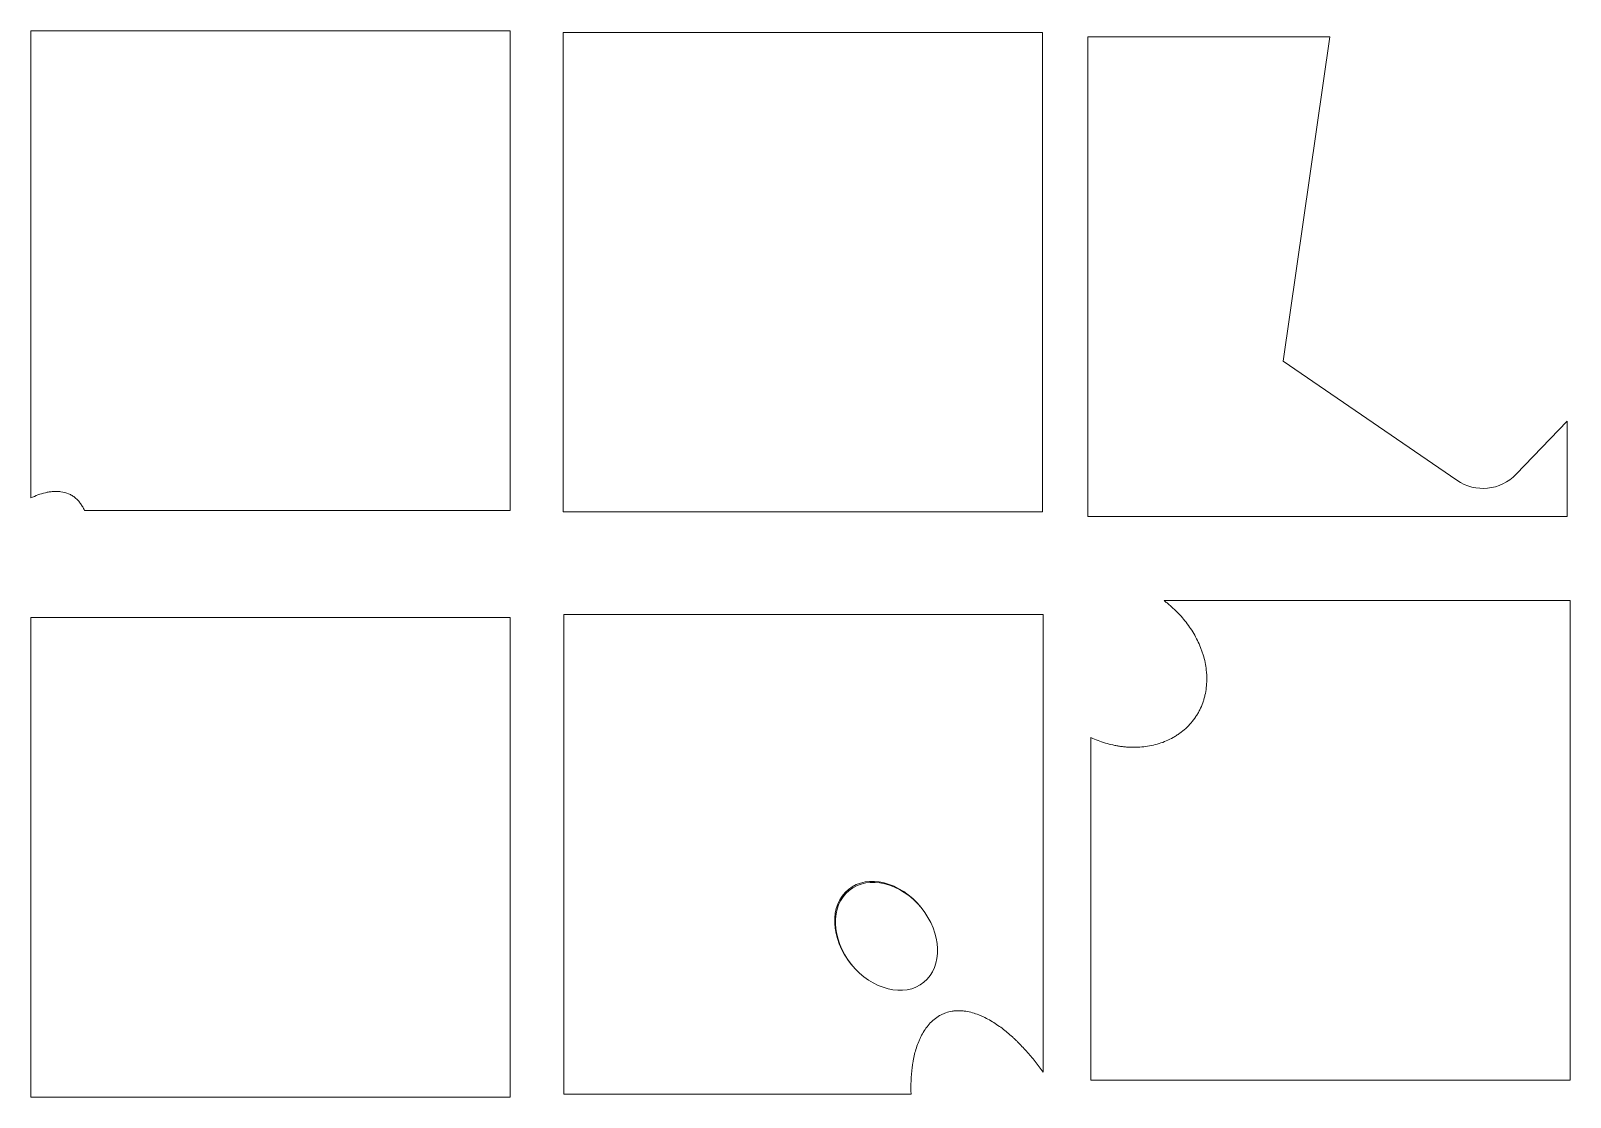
# Model space of a CAD drawing. Header units: inches. Extents: x -3.8 to 62.8, y 0.7 to 46.8.
import ezdxf

# ---------------------------------------------------------------- set-up
doc = ezdxf.new("R2010")
doc.units = ezdxf.units.IN
doc.header["$MEASUREMENT"] = 0

msp = doc.modelspace()

# ---------------------------------------------------------------- linework, layer by layer
at = {"color": 7, "linetype": 'Continuous', "lineweight": 15}
for p, q in [((-3.844, 26.592), (-3.844, 46.801)), ((-3.844, 46.801), (16.906, 46.801)), ((16.906, 46.801), (16.906, 26.051)), ((19.206, 46.734), (39.956, 46.734)), ((19.206, 25.984), (19.206, 46.734)), ((39.956, 46.734), (39.956, 25.984)), ((41.921, 25.786), (41.921, 46.536)), ((41.921, 46.536), (52.395, 46.536)), ((52.395, 46.536), (50.369, 32.514)), ((50.369, 32.514), (57.892, 27.353)), ((60.465, 27.615), (62.671, 29.908)), ((62.671, 29.908), (62.671, 25.786)), ((16.906, 26.051), (-1.52, 26.051)), ((39.956, 25.984), (19.206, 25.984)), ((62.671, 25.786), (41.921, 25.786)), ((45.215, 22.148), (62.801, 22.148)), ((62.801, 22.148), (62.801, 1.398)), ((-3.844, 21.413), (16.906, 21.413)), ((-3.844, 0.663), (-3.844, 21.413)), ((16.906, 21.413), (16.906, 0.663)), ((19.237, 0.791), (19.237, 21.541)), ((19.237, 21.541), (39.987, 21.541)), ((39.987, 21.541), (39.987, 1.747)), ((42.051, 1.398), (42.051, 16.223)), ((62.801, 1.398), (42.051, 1.398)), ((34.263, 0.791), (19.237, 0.791)), ((16.906, 0.663), (-3.844, 0.663))]:
    msp.add_line(p, q, dxfattribs=at)
msp.add_arc((59.023, 29.002), 2, 235.54906, 316.1078, dxfattribs=at)
msp.add_ellipse((33.185, 7.644), major_axis=(-1.631, 2.011), ratio=0.753037, dxfattribs=at)
for start_param, end_param in [(4.722934, 6.283185), (0, 1.560252)]:
    msp.add_ellipse((33.22, 7.601), major_axis=(-1.631, 2.011), ratio=0.753037, start_param=start_param, end_param=end_param, dxfattribs=at)
for points, knots in [([(-3.844, 26.592), (-3.742, 26.639), (-3.639, 26.681), (-3.429, 26.757), (-3.322, 26.789), (-3.156, 26.828), (-3.1, 26.839), (-2.988, 26.857), (-2.932, 26.864), (-2.82, 26.873), (-2.764, 26.875), (-2.651, 26.872), (-2.594, 26.868), (-2.424, 26.846), (-2.314, 26.817), (-2.183, 26.762), (-2.157, 26.749), (-2.106, 26.723), (-2.081, 26.709), (-2.009, 26.665), (-1.963, 26.632), (-1.898, 26.578), (-1.876, 26.559), (-1.835, 26.52), (-1.815, 26.499), (-1.757, 26.436), (-1.722, 26.392), (-1.656, 26.3), (-1.625, 26.252), (-1.584, 26.179), (-1.57, 26.154), (-1.545, 26.103), (-1.532, 26.077), (-1.52, 26.051)], [0, 0, 0, 0, 0.125, 0.125, 0.25, 0.25, 0.3125, 0.3125, 0.375, 0.375, 0.4375, 0.4375, 0.5, 0.5, 0.625, 0.625, 0.65625, 0.65625, 0.6875, 0.6875, 0.75, 0.75, 0.78125, 0.78125, 0.8125, 0.8125, 0.875, 0.875, 0.9375, 0.9375, 0.96875, 0.96875, 1, 1, 1, 1]), ([(42.051, 16.223), (42.253, 16.129), (42.462, 16.05), (42.783, 15.954), (42.892, 15.926), (43.057, 15.89), (43.112, 15.879), (43.224, 15.859), (43.28, 15.85), (43.35, 15.84), (43.364, 15.838), (43.392, 15.834), (43.406, 15.833), (43.448, 15.828), (43.476, 15.824), (43.56, 15.816), (43.616, 15.812), (43.784, 15.802), (43.895, 15.8), (44.118, 15.805), (44.229, 15.813), (44.452, 15.838), (44.562, 15.855), (44.895, 15.924), (45.108, 15.99), (45.414, 16.121), (45.513, 16.17), (45.659, 16.252), (45.708, 16.281), (45.779, 16.326), (45.802, 16.342), (45.849, 16.374), (45.872, 16.39), (45.987, 16.473), (46.074, 16.543), (46.238, 16.694), (46.315, 16.774), (46.46, 16.943), (46.528, 17.033), (46.622, 17.174), (46.652, 17.222), (46.709, 17.319), (46.735, 17.369), (46.811, 17.519), (46.855, 17.622), (46.912, 17.78), (46.929, 17.833), (46.953, 17.914), (46.961, 17.941), (46.975, 17.996), (46.982, 18.023), (47.014, 18.161), (47.034, 18.272), (47.06, 18.494), (47.067, 18.606), (47.069, 18.775), (47.069, 18.831), (47.064, 18.944), (47.061, 19), (47.046, 19.169), (47.031, 19.28), (46.99, 19.5), (46.965, 19.61), (46.919, 19.772), (46.903, 19.826), (46.868, 19.933), (46.849, 19.986), (46.751, 20.251), (46.655, 20.453), (46.49, 20.746), (46.431, 20.841), (46.307, 21.028), (46.24, 21.12), (46.034, 21.387), (45.885, 21.554), (45.645, 21.788), (45.563, 21.864), (45.435, 21.974), (45.392, 22.01), (45.304, 22.08), (45.26, 22.115), (45.215, 22.148)], [0, 0, 0, 0, 0.0625, 0.0625, 0.09375, 0.09375, 0.109375, 0.109375, 0.125, 0.125, 0.128906, 0.128906, 0.132813, 0.132813, 0.140625, 0.140625, 0.15625, 0.15625, 0.1875, 0.1875, 0.21875, 0.21875, 0.25, 0.25, 0.3125, 0.3125, 0.34375, 0.34375, 0.359375, 0.359375, 0.367188, 0.367188, 0.375, 0.375, 0.40625, 0.40625, 0.4375, 0.4375, 0.46875, 0.46875, 0.484375, 0.484375, 0.5, 0.5, 0.53125, 0.53125, 0.546875, 0.546875, 0.554688, 0.554688, 0.5625, 0.5625, 0.59375, 0.59375, 0.625, 0.625, 0.640625, 0.640625, 0.65625, 0.65625, 0.6875, 0.6875, 0.71875, 0.71875, 0.734375, 0.734375, 0.75, 0.75, 0.8125, 0.8125, 0.84375, 0.84375, 0.875, 0.875, 0.9375, 0.9375, 0.96875, 0.96875, 0.984375, 0.984375, 1, 1, 1, 1]), ([(34.263, 0.791), (34.257, 0.983), (34.257, 1.175), (34.271, 1.559), (34.286, 1.752), (34.318, 1.993), (34.324, 2.042), (34.339, 2.138), (34.347, 2.186), (34.374, 2.33), (34.394, 2.425), (34.44, 2.614), (34.466, 2.707), (34.525, 2.892), (34.558, 2.983), (34.614, 3.119), (34.634, 3.164), (34.675, 3.253), (34.697, 3.297), (34.765, 3.426), (34.815, 3.51), (34.924, 3.671), (34.983, 3.749), (35.114, 3.896), (35.184, 3.964), (35.335, 4.088), (35.415, 4.143), (35.543, 4.216), (35.587, 4.239), (35.676, 4.279), (35.721, 4.297), (35.859, 4.345), (35.953, 4.368), (36.075, 4.387), (36.099, 4.391), (36.148, 4.396), (36.172, 4.398), (36.246, 4.403), (36.294, 4.405), (36.392, 4.404), (36.441, 4.402), (36.514, 4.396), (36.538, 4.393), (36.587, 4.387), (36.611, 4.384), (36.733, 4.365), (36.828, 4.344), (37.015, 4.292), (37.107, 4.261), (37.243, 4.207), (37.288, 4.189), (37.377, 4.149), (37.421, 4.128), (37.553, 4.063), (37.639, 4.016), (37.806, 3.918), (37.888, 3.866), (38.128, 3.703), (38.282, 3.586), (38.506, 3.399), (38.579, 3.336), (38.687, 3.237), (38.723, 3.204), (38.794, 3.137), (38.829, 3.103), (39.002, 2.933), (39.135, 2.793), (39.393, 2.505), (39.517, 2.358), (39.757, 2.057), (39.874, 1.904), (39.987, 1.747)], [0, 0, 0, 0, 0.0625, 0.0625, 0.125, 0.125, 0.140625, 0.140625, 0.15625, 0.15625, 0.1875, 0.1875, 0.21875, 0.21875, 0.25, 0.25, 0.265625, 0.265625, 0.28125, 0.28125, 0.3125, 0.3125, 0.34375, 0.34375, 0.375, 0.375, 0.40625, 0.40625, 0.421875, 0.421875, 0.4375, 0.4375, 0.46875, 0.46875, 0.476562, 0.476562, 0.484375, 0.484375, 0.5, 0.5, 0.515625, 0.515625, 0.523438, 0.523438, 0.53125, 0.53125, 0.5625, 0.5625, 0.59375, 0.59375, 0.609375, 0.609375, 0.625, 0.625, 0.65625, 0.65625, 0.6875, 0.6875, 0.75, 0.75, 0.78125, 0.78125, 0.796875, 0.796875, 0.8125, 0.8125, 0.875, 0.875, 0.9375, 0.9375, 1, 1, 1, 1])]:
    msp.add_open_spline(points, degree=3, knots=knots, dxfattribs=at)

doc.saveas('drawing.dxf')
